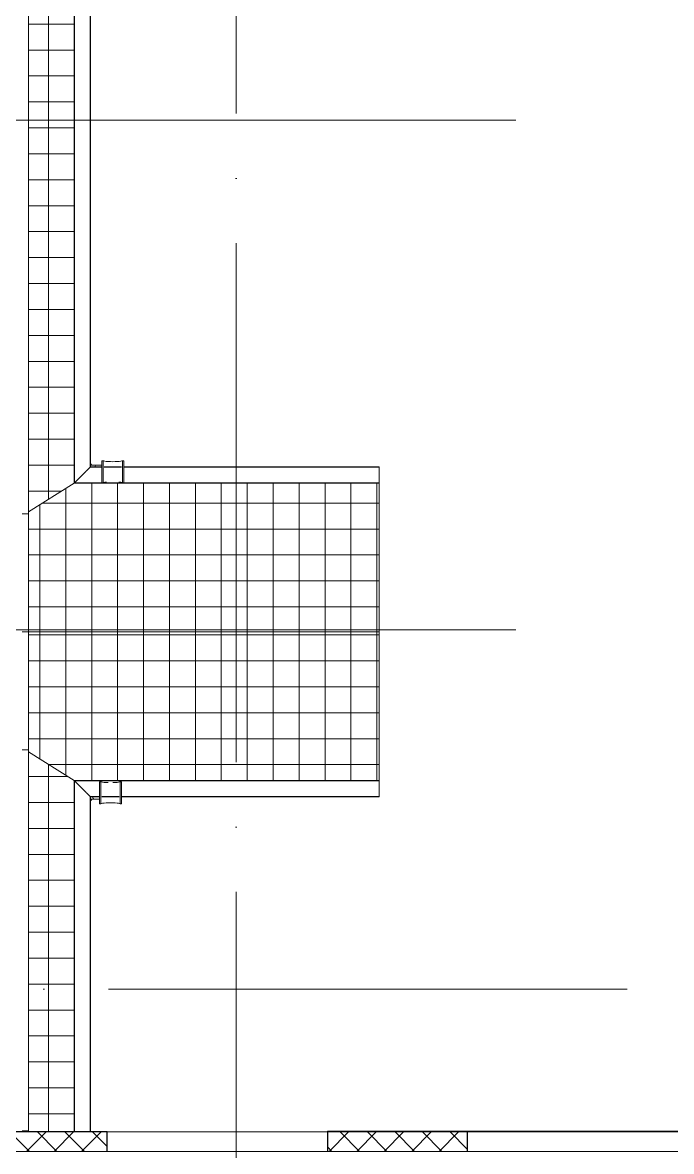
# Model space of a CAD drawing. Header units: millimetres. Extents: x -421858 to 614926, y -468665 to 141641.
# Drawn here: x 279349 to 284353, y -2413 to 6288 of the extents above; entities that cross this region are included whole.
import ezdxf

# ---------------------------------------------------------------- set-up
doc = ezdxf.new("R2010")
doc.units = ezdxf.units.MM
doc.linetypes.add('ADSK_Линия сетки', pattern=[25, 20, -2.5, 0, -2.5])
for name, color, linetype, lineweight in [('Крыша', 7, 'Continuous', 9), ('Крыша штриховка', 7, 'Continuous', 9), ('Обобщенные модели', 252, 'Continuous', 18), ('Ограждение', 252, 'Continuous', 9), ('Оси', 252, 'Continuous', 9), ('Стены внутренние', 7, 'Continuous', 18), ('Стены наружные', 7, 'Continuous', 18), ('Стены штриховка', 252, 'Continuous', 9)]:
    doc.layers.add(name, color=color, linetype=linetype, lineweight=lineweight)

# ---------------------------------------------------------------- blocks, each defined once
blk = doc.blocks.new('3 этаж')
at = {"layer": 'Крыша', "color": 251, "true_color": 0x636466}
for p, q in [((279747.8, 13434.6), (279747.8, 2738.6)), ((279749.8, 13434.6), (279749.8, 2740.6)), ((279870.8, 13434.6), (279870.8, 2861.6)), ((279872.8, 2863.6), (279872.8, 13434.6)), ((279870.8, 2861.6), (279959.3, 2861.6)), ((279959.3, 2863.6), (279872.8, 2863.6)), ((280111.3, 2863.6), (279977.3, 2863.6)), ((279977.3, 2861.6), (280111.3, 2861.6)), ((282097.8, 2863.6), (280129.3, 2863.6)), ((280129.3, 2861.6), (282097.8, 2861.6)), ((282097.8, 2863.6), (282097.8, 319.6)), ((279747.8, 2738.6), (279395.8, 2517.6)), ((279747.8, 2738.6), (282097.8, 2738.6)), ((279749.8, 2740.6), (282097.8, 2740.6)), ((282097.8, 1591.6), (279395.8, 1591.6)), ((279395.8, 665.5), (279747.8, 444.6)), ((282097.8, 444.6), (279747.8, 444.6)), ((279747.8, 444.6), (279747.8, -2261.4)), ((279749.8, 442.6), (279749.8, -2261.4)), ((282097.8, 442.6), (279749.8, 442.6)), ((279870.8, 321.6), (279870.8, -2261.4)), ((279942.8, 321.6), (279870.8, 321.6)), ((279872.8, -2261.4), (279872.8, 319.6)), ((279872.8, 319.6), (279942.8, 319.6)), ((280093.3, 321.6), (279961.1, 321.6)), ((279961.1, 319.6), (280093.3, 319.6)), ((282097.8, 321.6), (280112.8, 321.6)), ((280112.8, 319.6), (282097.8, 319.6))]:
    blk.add_line(p, q, dxfattribs=at)
for points in [[(279870.8, 2861.6), (279870.8, 2861.6), (279869.7, 2860.5), (279866.3, 2857.1), (279862.8, 2853.6), (279859.2, 2849.9), (279855.8, 2846.6), (279852.2, 2843), (279847.2, 2838), (279841.7, 2832.5), (279837.1, 2827.8), (279833.4, 2824.2), (279829.7, 2820.5), (279825.9, 2816.7), (279822.1, 2812.9), (279818.2, 2809), (279814.2, 2805), (279810.3, 2801.1), (279806.3, 2797.1), (279802.4, 2793.2), (279798.4, 2789.2), (279794.6, 2785.4), (279790.8, 2781.6), (279787.1, 2777.9), (279783.5, 2774.3), (279780, 2770.8), (279776.7, 2767.4), (279772.3, 2763.1), (279768.4, 2759.1), (279764.8, 2755.5), (279761.4, 2752.2), (279757.7, 2748.5), (279754.2, 2745), (279750.8, 2741.6), (279749.8, 2740.6), (279749.8, 2740.6)], [(279870.8, 321.6), (279870.8, 321.6), (279869.7, 322.6), (279866.3, 326), (279862.8, 329.5), (279859.1, 333.2), (279855.8, 336.6), (279852.2, 340.1), (279847.2, 345.1), (279841.7, 350.6), (279837.1, 355.3), (279833.4, 358.9), (279829.7, 362.6), (279825.9, 366.4), (279822.1, 370.2), (279818.2, 374.2), (279814.2, 378.1), (279810.3, 382.1), (279806.3, 386), (279802.4, 390), (279798.5, 393.9), (279794.6, 397.7), (279790.8, 401.5), (279787.1, 405.2), (279783.5, 408.9), (279780, 412.3), (279776.6, 415.7), (279772.3, 420), (279768.4, 424), (279764.8, 427.6), (279761.4, 430.9), (279757.7, 434.6), (279754.2, 438.1), (279750.8, 441.5), (279749.8, 442.5), (279749.8, 442.6)]]:
    blk.add_open_spline(points, degree=3, knots=[0, 0, 0, 0, 0.083333, 0.125, 0.166667, 0.208333, 0.229167, 0.25, 0.291667, 0.333333, 0.354167, 0.375, 0.395833, 0.416667, 0.4375, 0.458333, 0.479167, 0.5, 0.520833, 0.541667, 0.5625, 0.583333, 0.604167, 0.625, 0.645833, 0.666667, 0.6875, 0.708333, 0.75, 0.770833, 0.791667, 0.833333, 0.875, 0.916667, 1, 1, 1, 1], dxfattribs=at)
at = {"layer": 'Крыша штриховка', "color": 251, "linetype": 'Continuous', "true_color": 0x636466}
for p, q in [((279549.8, 2614.2), (279549.8, 12209.6)), ((279747.8, 6276.3), (279395.8, 6276.3)), ((279747.8, 6076.3), (279395.8, 6076.3)), ((279747.8, 5876.3), (279395.8, 5876.3)), ((279747.8, 5676.3), (279395.8, 5676.3)), ((279747.8, 5476.3), (279395.8, 5476.3)), ((279747.8, 5276.3), (279395.8, 5276.3)), ((279747.8, 5076.3), (279395.8, 5076.3)), ((279747.8, 4876.3), (279395.8, 4876.3)), ((279747.8, 4676.3), (279395.8, 4676.3)), ((279747.8, 4476.3), (279395.8, 4476.3)), ((279747.8, 4276.3), (279395.8, 4276.3)), ((279747.8, 4076.3), (279395.8, 4076.3)), ((279747.8, 3876.3), (279395.8, 3876.3)), ((279747.8, 3676.3), (279395.8, 3676.3)), ((279747.8, 3476.3), (279395.8, 3476.3)), ((279747.8, 3276.3), (279395.8, 3276.3)), ((279747.8, 3076.3), (279395.8, 3076.3)), ((279747.8, 2876.3), (279395.8, 2876.3)), ((279881.8, 2738.6), (279881.8, 1591.6)), ((280081.8, 2738.6), (280081.8, 1591.6)), ((280281.8, 2738.6), (280281.8, 1591.6)), ((280481.8, 2738.6), (280481.8, 1591.6)), ((280681.8, 2738.6), (280681.8, 1591.6)), ((280881.8, 2738.6), (280881.8, 1591.6)), ((281081.8, 2738.6), (281081.8, 1591.6)), ((281281.8, 2738.6), (281281.8, 1591.6)), ((281481.8, 2738.6), (281481.8, 1591.6)), ((281681.8, 2738.6), (281681.8, 1591.6)), ((281881.8, 2738.6), (281881.8, 1591.6)), ((282081.8, 2738.6), (282081.8, 1591.6)), ((279648.6, 2676.3), (279395.8, 2676.3)), ((279681.8, 2697.1), (279681.8, 1591.6)), ((279481.8, 2571.5), (279481.8, 1591.6)), ((282097.8, 2584), (279501.6, 2584)), ((282097.8, 2384.1), (279395.8, 2384.1)), ((282097.8, 2184.2), (279395.8, 2184.2)), ((282097.8, 1984.3), (279395.8, 1984.3)), ((282097.8, 1784.4), (279395.8, 1784.4)), ((279395.8, 1567.2), (282097.8, 1567.2)), ((279481.8, 611.6), (279481.8, 1591.6)), ((279681.8, 486), (279681.8, 1591.6)), ((279881.8, 444.6), (279881.8, 1591.6)), ((280081.8, 444.6), (280081.8, 1591.6)), ((280281.8, 444.6), (280281.8, 1591.6)), ((280481.8, 444.6), (280481.8, 1591.6)), ((280681.8, 444.6), (280681.8, 1591.6)), ((280881.8, 444.6), (280881.8, 1591.6)), ((281081.8, 444.6), (281081.8, 1591.6)), ((281281.8, 444.6), (281281.8, 1591.6)), ((281481.8, 444.6), (281481.8, 1591.6)), ((281681.8, 444.6), (281681.8, 1591.6)), ((281881.8, 444.6), (281881.8, 1591.6)), ((282081.8, 444.6), (282081.8, 1591.6)), ((279395.8, 1367.3), (282097.8, 1367.3)), ((279395.8, 1167.4), (282097.8, 1167.4)), ((279395.8, 967.5), (282097.8, 967.5)), ((279395.8, 767.6), (282097.8, 767.6)), ((279549.8, -2261.4), (279549.8, 568.9)), ((279551.6, 567.7), (282097.8, 567.7)), ((279697.2, 476.3), (279395.7, 476.3)), ((279747.8, 276.3), (279395.7, 276.3)), ((279747.8, 76.3), (279395.6, 76.3)), ((279747.8, -123.7), (279395.5, -123.7)), ((279747.8, -323.7), (279395.5, -323.7)), ((279747.8, -523.7), (279395.4, -523.7)), ((279747.8, -723.7), (279395.4, -723.7)), ((279747.8, -923.7), (279395.3, -923.7)), ((279747.8, -1123.7), (279395.3, -1123.7)), ((279747.8, -1323.7), (279395.2, -1323.7)), ((279747.8, -1523.7), (279395.1, -1523.7)), ((279747.8, -1723.7), (279395.1, -1723.7)), ((279747.8, -1923.7), (279395, -1923.7)), ((279747.8, -2123.7), (279395, -2123.7)), ((279349.8, -2261.4), (279349.8, -2254.5))]:
    blk.add_line(p, q, dxfattribs=at)
at = {"layer": 'Обобщенные модели', "color": 251, "true_color": 0x636466}
for p, q in [((279878.8, 2887.7), (279876.8, 2887.7)), ((279876.8, 2887.7), (279876.8, 2877.7)), ((279876.8, 2875.7), (279876.8, 2877.7)), ((279878.8, 2875.7), (279876.8, 2875.7)), ((279878.8, 2877.7), (279878.8, 2887.7)), ((279878.8, 2877.7), (279878.8, 2875.7)), ((279957.9, 2875.7), (279917.2, 2875.7)), ((279959.3, 2875.7), (279917.2, 2875.7)), ((279957.9, 2875.7), (279959.3, 2875.7)), ((279970, 2910.7), (279959.3, 2910.7)), ((279959.3, 2910.7), (279959.3, 2740.7)), ((279970, 2910.7), (279970, 2740.7)), ((279974.5, 2908.6), (279970, 2910.7)), ((279983, 2906.8), (279974.5, 2908.6)), ((279994.9, 2905.2), (279983, 2906.8)), ((280009.7, 2903.9), (279994.9, 2905.2)), ((280026.5, 2903.2), (280009.7, 2903.9)), ((280044.3, 2902.9), (280026.5, 2903.2)), ((280062.1, 2903.2), (280044.3, 2902.9)), ((280078.9, 2903.9), (280062.1, 2903.2)), ((280093.7, 2905.2), (280078.9, 2903.9)), ((280105.7, 2906.8), (280093.7, 2905.2)), ((280114.2, 2908.6), (280105.7, 2906.8)), ((280118.6, 2910.7), (280114.2, 2908.6)), ((280118.6, 2740.7), (280118.6, 2910.7)), ((280129.3, 2910.7), (280118.6, 2910.7)), ((280129.3, 2740.7), (280129.3, 2910.7)), ((279959.3, 2740.7), (279970, 2740.7)), ((279970, 2740.7), (279974.5, 2742.8)), ((279974.5, 2742.8), (279983, 2744.7)), ((279983, 2744.7), (279994.9, 2746.3)), ((279994.9, 2746.3), (279996.2, 2746.4)), ((280092.4, 2746.4), (280093.7, 2746.3)), ((280093.7, 2746.3), (280105.7, 2744.7)), ((280105.7, 2744.7), (280114.2, 2742.8)), ((280114.2, 2742.8), (280118.6, 2740.7)), ((280118.6, 2740.7), (280129.3, 2740.7)), ((279953.4, 436.6), (279942.8, 436.6)), ((279942.8, 436.6), (279942.8, 266.6)), ((279953.4, 436.6), (279953.4, 266.6)), ((279957.9, 434.5), (279953.4, 436.6)), ((280102.1, 436.6), (280097.6, 434.5)), ((280102.1, 266.6), (280102.1, 436.6)), ((280112.8, 436.6), (280102.1, 436.6)), ((280112.8, 266.6), (280112.8, 436.6)), ((279966.4, 432.6), (279957.9, 434.5)), ((279978.4, 431), (279966.4, 432.6)), ((279993.2, 429.8), (279978.4, 431)), ((280010, 429), (279993.2, 429.8)), ((280062.3, 429.8), (280045.6, 429)), ((280077.2, 431), (280062.3, 429.8)), ((280089.1, 432.6), (280077.2, 431)), ((280097.6, 434.5), (280089.1, 432.6)), ((279876.8, 299.6), (279876.8, 301.6)), ((279876.8, 301.6), (279878.8, 301.6)), ((279876.8, 299.6), (279876.8, 289.6)), ((279876.8, 289.6), (279878.8, 289.6)), ((279878.8, 301.6), (279878.8, 299.6)), ((279878.8, 289.6), (279878.8, 299.6)), ((279900.6, 301.6), (279941.4, 301.6)), ((279900.6, 301.6), (279942.8, 301.6)), ((279942.8, 301.6), (279941.4, 301.6)), ((279942.8, 266.6), (279953.4, 266.6)), ((279953.4, 266.6), (279957.9, 268.6)), ((279957.9, 268.6), (279966.4, 270.5)), ((279966.4, 270.5), (279978.4, 272.1)), ((279978.4, 272.1), (279993.2, 273.3)), ((279993.2, 273.3), (280010, 274.1)), ((280010, 274.1), (280027.8, 274.4)), ((280027.8, 274.4), (280045.6, 274.1)), ((280045.6, 274.1), (280062.3, 273.3)), ((280062.3, 273.3), (280077.2, 272.1)), ((280077.2, 272.1), (280089.1, 270.5)), ((280089.1, 270.5), (280097.6, 268.6)), ((280097.6, 268.6), (280102.1, 266.6)), ((280102.1, 266.6), (280112.8, 266.6))]:
    blk.add_line(p, q, dxfattribs=at)
at = {"layer": 'Обобщенные модели', "color": 251, "true_color": 0x636466, "extrusion": (0, 0, -1)}
for p, q in [((279878, 2875.7), (279877.8, 2875.7)), ((279877.8, 2875.7), (279877.8, 2875.7)), ((279878.4, 2875.7), (279878, 2875.7)), ((279878.9, 2875.7), (279878.4, 2875.7)), ((279879.7, 2875.7), (279878.9, 2875.7)), ((279880.7, 2875.7), (279879.7, 2875.7)), ((279881.9, 2875.7), (279880.7, 2875.7)), ((279883.2, 2875.7), (279881.9, 2875.7)), ((279884.8, 2875.7), (279883.2, 2875.7)), ((279886.5, 2875.7), (279884.8, 2875.7)), ((279888.5, 2875.7), (279886.5, 2875.7)), ((279890.6, 2875.7), (279888.5, 2875.7)), ((279892.9, 2875.7), (279890.6, 2875.7)), ((279895.4, 2875.7), (279892.9, 2875.7)), ((279898, 2875.7), (279895.4, 2875.7)), ((279900.8, 2875.7), (279898, 2875.7)), ((279903.8, 2875.7), (279900.8, 2875.7)), ((279906.9, 2875.7), (279903.8, 2875.7)), ((279910.2, 2875.7), (279906.9, 2875.7)), ((279913.6, 2875.7), (279910.2, 2875.7)), ((279917.2, 2875.7), (279913.6, 2875.7)), ((279920.9, 2875.7), (279917.2, 2875.7)), ((279924.7, 2875.7), (279920.9, 2875.7)), ((279928.7, 2875.7), (279924.7, 2875.7)), ((279932.8, 2875.7), (279928.7, 2875.7)), ((279937, 2875.7), (279932.8, 2875.7)), ((279941.3, 2875.7), (279937, 2875.7)), ((279945.7, 2875.7), (279941.3, 2875.7)), ((279950.2, 2875.7), (279945.7, 2875.7)), ((279954.8, 2875.7), (279950.2, 2875.7)), ((279959.3, 2875.7), (279954.8, 2875.7)), ((279877.8, 301.6), (279877.9, 301.6)), ((279877.9, 301.6), (279878.2, 301.6)), ((279878.2, 301.6), (279878.7, 301.6)), ((279878.7, 301.6), (279879.4, 301.6)), ((279879.4, 301.6), (279880.3, 301.6)), ((279880.3, 301.6), (279881.4, 301.6)), ((279881.4, 301.6), (279882.6, 301.6)), ((279882.6, 301.6), (279884.1, 301.6)), ((279884.1, 301.6), (279885.8, 301.6)), ((279885.8, 301.6), (279887.6, 301.6)), ((279887.6, 301.6), (279889.7, 301.6)), ((279889.7, 301.6), (279891.9, 301.6)), ((279891.9, 301.6), (279894.3, 301.6)), ((279894.3, 301.6), (279896.9, 301.6)), ((279896.9, 301.6), (279899.6, 301.6)), ((279899.6, 301.6), (279902.5, 301.6)), ((279902.5, 301.6), (279905.6, 301.6)), ((279905.6, 301.6), (279908.8, 301.6)), ((279908.8, 301.6), (279912.2, 301.6)), ((279912.2, 301.6), (279915.7, 301.6)), ((279915.7, 301.6), (279919.3, 301.6)), ((279919.3, 301.6), (279923.1, 301.6)), ((279923.1, 301.6), (279927.1, 301.6)), ((279927.1, 301.6), (279931.1, 301.6)), ((279931.1, 301.6), (279935.2, 301.6)), ((279935.2, 301.6), (279939.5, 301.6)), ((279939.5, 301.6), (279942.8, 301.6))]:
    blk.add_line(p, q, dxfattribs=at)
at = {"layer": 'Обобщенные модели', "color": 251, "true_color": 0x636466}
for centre, radius, start, end in [((279877.8, 2825.7), 52, 75, 95.57265), ((279877.8, 2825.7), 50, 87.93731, 93.71524), ((279877.8, 351.6), 52, 264.42735, 285), ((279877.8, 351.6), 50, 264.53117, 273.31423)]:
    blk.add_arc(centre, radius, start, end, dxfattribs=at)
for centre, major_axis, start_param, end_param in [((279917.2, 2825.7), (0, -50), 3.141593, 3.845617), ((279917.2, 2825.7), (0, 50), 0, 0.704025), ((279900.6, 351.6), (0, -50), 5.412959, 6.283185), ((279900.6, 351.6), (0, 50), 2.271366, 3.141593)]:
    blk.add_ellipse(centre, major_axis=major_axis, ratio=0.309017, start_param=start_param, end_param=end_param, dxfattribs=at)
at = {"layer": 'Ограждение', "color": 251, "true_color": 0x636466}
for p, q in [((279395.8, 2501.5), (279395.8, 12209.6)), ((279395.8, 1591.6), (279395.8, 2501.5)), ((279395.8, 681.6), (279395.8, 1591.6)), ((279395.8, -2254.5), (279395.8, 681.6)), ((279345.8, -2254.5), (279395.8, -2254.5))]:
    blk.add_line(p, q, dxfattribs=at)
for points in [[(279395.8, 2501.5), (279395.8, 2501.5), (279395.2, 2501.6), (279392.7, 2501.7), (279388.7, 2501.8), (279381.7, 2501.8), (279370.8, 2501.9), (279357.7, 2501.8), (279348.1, 2501.7), (279345.8, 2501.5), (279345.8, 2501.5)], [(279395.8, 1591.6), (279395.8, 1591.6), (279395.2, 1591.6), (279392.7, 1591.6), (279388.7, 1591.6), (279381.7, 1591.6), (279370.8, 1591.6), (279357.7, 1591.6), (279348.1, 1591.6), (279345.8, 1591.6), (279345.8, 1591.6)], [(279395.8, 681.6), (279395.8, 681.6), (279395.2, 681.5), (279392.7, 681.4), (279388.7, 681.4), (279381.7, 681.3), (279370.8, 681.2), (279357.7, 681.3), (279348.1, 681.4), (279345.8, 681.6), (279345.8, 681.6)]]:
    blk.add_open_spline(points, degree=3, knots=[0, 0, 0, 0, 0.083333, 0.166667, 0.25, 0.333333, 0.5, 0.666667, 0.833333, 1, 1, 1, 1], dxfattribs=at)
at = {"layer": 'Оси', "color": 251, "linetype": 'ADSK_Линия сетки', "ltscale": 200, "true_color": 0x636466}
for p, q in [((280995.8, 34587.2), (280995.8, -31389.6)), ((283153.2, 5536.6), (237073.5, 5536.6)), ((283153.2, 1606.6), (237073.5, 1606.6)), ((314013.1, -1163.4), (237073.5, -1163.4))]:
    blk.add_line(p, q, dxfattribs=at)
at = {"layer": 'Стены внутренние', "color": 251, "lineweight": 30, "true_color": 0x636466}
for p, q in [((280000.8, -2261.4), (278735.8, -2261.4)), ((280000.8, -2413.4), (280000.8, -2261.4)), ((282780.8, -2261.4), (281700.8, -2261.4)), ((281700.8, -2261.4), (281700.8, -2413.4)), ((282780.8, -2413.4), (282780.8, -2261.4))]:
    blk.add_line(p, q, dxfattribs=at)
at = {"layer": 'Стены внутренние', "color": 251, "linetype": 'Continuous', "lineweight": 9, "true_color": 0x636466}
for p, q in [((279461.4, -2263.4), (279460.3, -2261.4)), ((281925.1, -2263.4), (281923.9, -2261.4)), ((279401.6, -2413.4), (279251.6, -2263.4)), ((279380.3, -2413.4), (279530.3, -2263.4)), ((279613.8, -2413.4), (279463.8, -2263.4)), ((279592.4, -2413.4), (279742.4, -2263.4)), ((279825.9, -2413.4), (279675.9, -2263.4)), ((279804.5, -2413.4), (279954.5, -2263.4)), ((280000.8, -2376.2), (279888, -2263.4)), ((281713.7, -2413.4), (281863.7, -2263.4)), ((281947.2, -2413.4), (281797.2, -2263.4)), ((281925.8, -2413.4), (282075.8, -2263.4)), ((282159.4, -2413.4), (282009.4, -2263.4)), ((282138, -2413.4), (282288, -2263.4)), ((282371.5, -2413.4), (282221.5, -2263.4)), ((282277.1, -2263.4), (282276.4, -2262.3)), ((282350.1, -2413.4), (282500.1, -2263.4)), ((282583.6, -2413.4), (282433.6, -2263.4)), ((282562.2, -2413.4), (282712.2, -2263.4)), ((282780.8, -2398.5), (282645.8, -2263.4)), ((281735.1, -2413.4), (281700.8, -2379.1)), ((282774.4, -2413.4), (282780.8, -2407))]:
    blk.add_line(p, q, dxfattribs=at)
at = {"layer": 'Стены внутренние', "color": 251, "true_color": 0x636466}
for p, q in [((280000.8, -2261.4), (281700.8, -2261.4)), ((268652.8, -2413.4), (287210.8, -2413.4))]:
    blk.add_line(p, q, dxfattribs=at)
at = {"layer": 'Стены наружные', "color": 251, "true_color": 0x636466}
for p, q in [((281700.8, -2256.4), (285000.8, -2256.4)), ((281700.8, -2261.4), (281700.8, -2256.4)), ((282230.8, -2261.4), (282230.8, -2256.4)), ((282246.3, -2261.4), (282246.3, -2256.4)), ((282780.8, -2256.4), (282780.8, -2261.4)), ((284480.8, -2261.4), (282780.8, -2261.4))]:
    blk.add_line(p, q, dxfattribs=at)
at = {"layer": 'Стены штриховка', "color": 251, "true_color": 0x636466}
for p, q in [((279998.8, -2263.4), (278737.8, -2263.4)), ((279998.8, -2337.4), (279998.8, -2263.4)), ((279998.8, -2337.4), (280000.8, -2337.4)), ((281700.8, -2337.4), (281702.8, -2337.4)), ((282778.8, -2263.4), (281702.8, -2263.4)), ((281702.8, -2263.4), (281702.8, -2337.4)), ((282778.8, -2337.4), (282778.8, -2263.4)), ((282778.8, -2337.4), (282780.8, -2337.4))]:
    blk.add_line(p, q, dxfattribs=at)

msp = doc.modelspace()

# ---------------------------------------------------------------- block references
msp.add_blockref('3 этаж', (0, 0))

doc.saveas('drawing.dxf')
